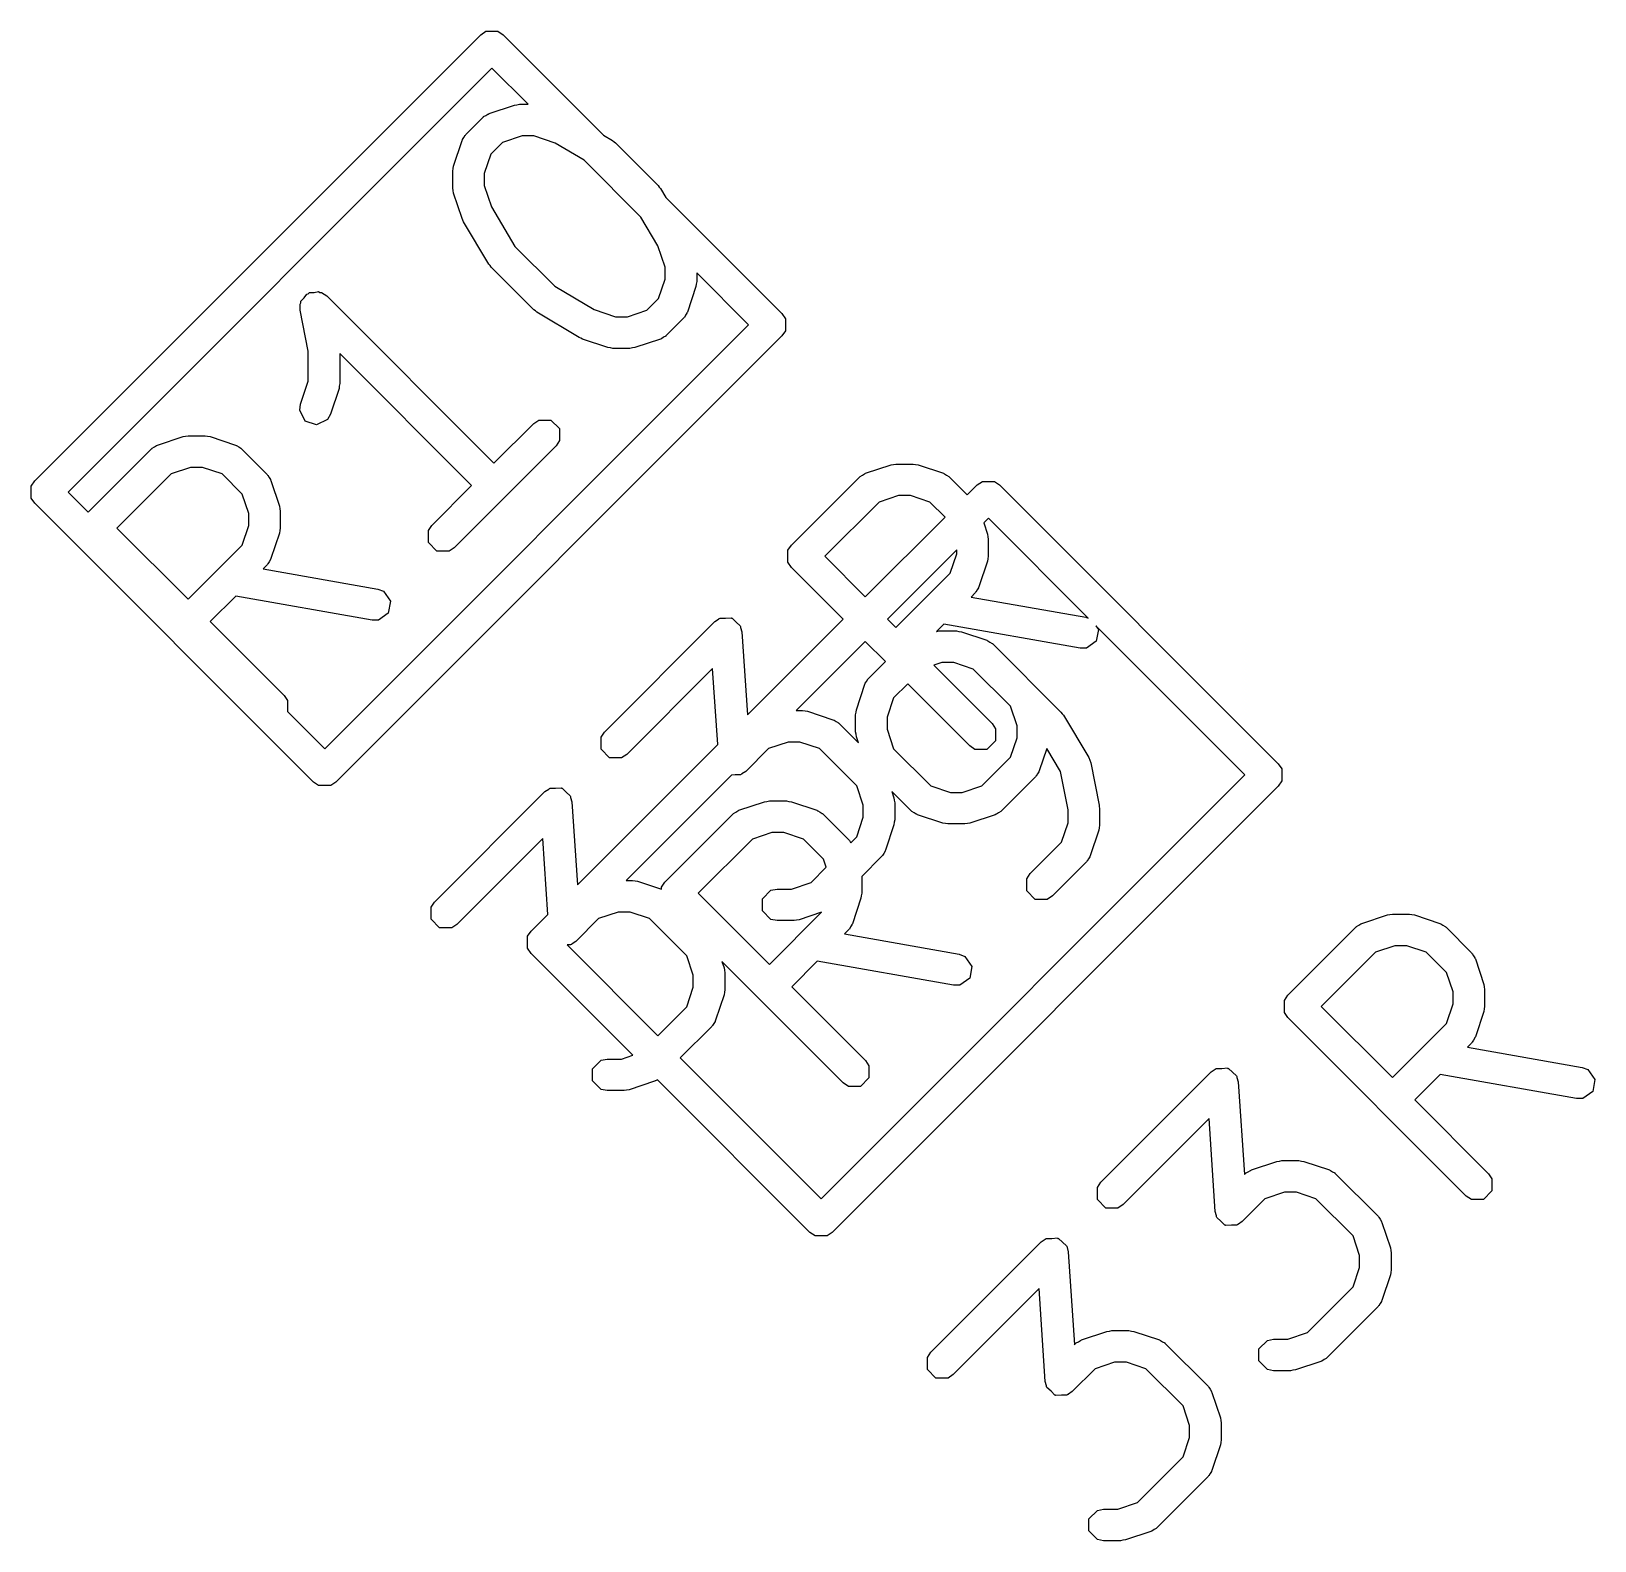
# Model space of a CAD drawing. Header units: inches. Extents: x -1.73 to 1.98, y -0.03 to 4.65.
# Drawn here: x 0.6125 to 0.8076, y 4.0409 to 4.2292 of the extents above; entities that cross this region are included whole.
import ezdxf

# ---------------------------------------------------------------- set-up
doc = ezdxf.new("R2010")
doc.units = ezdxf.units.IN
doc.header["$MEASUREMENT"] = 0
doc.layers.add('BLACK', color=250, linetype='CONTINUOUS')

msp = doc.modelspace()

# ---------------------------------------------------------------- linework, layer by layer
at = {"layer": 'BLACK', "linetype": 'CONTINUOUS'}
for p, q in [((0.61291, 4.1731), (0.66859, 4.22877)), ((0.66859, 4.22877), (0.66923, 4.2292)), ((0.66923, 4.2292), (0.67073, 4.2292)), ((0.67073, 4.2292), (0.67137, 4.22877)), ((0.67073, 4.2292), (0.67073, 4.2292)), ((0.67137, 4.22877), (0.68391, 4.21624)), ((0.66998, 4.2246), (0.61709, 4.17171)), ((0.67449, 4.22009), (0.66998, 4.2246)), ((0.66894, 4.21855), (0.66921, 4.2187)), ((0.66921, 4.2187), (0.66947, 4.21888)), ((0.66947, 4.21888), (0.66952, 4.21888)), ((0.66952, 4.21888), (0.66961, 4.21893)), ((0.66961, 4.21893), (0.67279, 4.21999)), ((0.67279, 4.21999), (0.6731, 4.22003)), ((0.6731, 4.22003), (0.67341, 4.22009)), ((0.67341, 4.22009), (0.67449, 4.22009)), ((0.66672, 4.21633), (0.66884, 4.21845)), ((0.66884, 4.21845), (0.66892, 4.21851)), ((0.66892, 4.21851), (0.66894, 4.21855)), ((0.66518, 4.21238), (0.66624, 4.21556)), ((0.66624, 4.21556), (0.66629, 4.21565)), ((0.66629, 4.21569), (0.66646, 4.21595)), ((0.66629, 4.21565), (0.66629, 4.21569)), ((0.66646, 4.21595), (0.66662, 4.21623)), ((0.66662, 4.21623), (0.66666, 4.21625)), ((0.66666, 4.21625), (0.66672, 4.21633)), ((0.67129, 4.21534), (0.66983, 4.21387)), ((0.67373, 4.21615), (0.67129, 4.21534)), ((0.67521, 4.21615), (0.67373, 4.21615)), ((0.67788, 4.21526), (0.67521, 4.21615)), ((0.68147, 4.21311), (0.67788, 4.21526)), ((0.68391, 4.21624), (0.68503, 4.21557)), ((0.68503, 4.21557), (0.68521, 4.2154)), ((0.68521, 4.2154), (0.68541, 4.21527)), ((0.68541, 4.21527), (0.69071, 4.20997)), ((0.66983, 4.21387), (0.66902, 4.21144)), ((0.68855, 4.20603), (0.68147, 4.21311)), ((0.66508, 4.21176), (0.66514, 4.21207)), ((0.66508, 4.20964), (0.66508, 4.21176)), ((0.66514, 4.21207), (0.66518, 4.21238)), ((0.66902, 4.21144), (0.66902, 4.20995)), ((0.66514, 4.20933), (0.66508, 4.20964)), ((0.66518, 4.20901), (0.66514, 4.20933)), ((0.66624, 4.20583), (0.66518, 4.20901)), ((0.66902, 4.20995), (0.66991, 4.20728)), ((0.69071, 4.20997), (0.69084, 4.20977)), ((0.69084, 4.20977), (0.69101, 4.20959)), ((0.69101, 4.20959), (0.69168, 4.20847)), ((0.66991, 4.20728), (0.67285, 4.20237)), ((0.69168, 4.20847), (0.70617, 4.19398)), ((0.66635, 4.20564), (0.66624, 4.20583)), ((0.66642, 4.20544), (0.66635, 4.20564)), ((0.6696, 4.20014), (0.66642, 4.20544)), ((0.6907, 4.20244), (0.68855, 4.20603)), ((0.67285, 4.20237), (0.67781, 4.19741)), ((0.69159, 4.19977), (0.6907, 4.20244)), ((0.66976, 4.19996), (0.6696, 4.20014)), ((0.6699, 4.19976), (0.66976, 4.19996)), ((0.6752, 4.19446), (0.6699, 4.19976)), ((0.69159, 4.19829), (0.69159, 4.19977)), ((0.67781, 4.19741), (0.68272, 4.19447)), ((0.69078, 4.19585), (0.69159, 4.19829)), ((0.69543, 4.19735), (0.69437, 4.19417)), ((0.69547, 4.19766), (0.69543, 4.19735)), ((0.69553, 4.19797), (0.69547, 4.19766)), ((0.70199, 4.19258), (0.69553, 4.19905)), ((0.69553, 4.19905), (0.69553, 4.19797)), ((0.64603, 4.19517), (0.64614, 4.19534)), ((0.64614, 4.19554), (0.64654, 4.19595)), ((0.64614, 4.19534), (0.64614, 4.19554)), ((0.64654, 4.19595), (0.64686, 4.19642)), ((0.64686, 4.19642), (0.64706, 4.19646)), ((0.64706, 4.19646), (0.6472, 4.19661)), ((0.6472, 4.19661), (0.64778, 4.19661)), ((0.64778, 4.19661), (0.64834, 4.19672)), ((0.64834, 4.19672), (0.64851, 4.19661)), ((0.64851, 4.19661), (0.64871, 4.19661)), ((0.64871, 4.19661), (0.64935, 4.19618)), ((0.64935, 4.19618), (0.67023, 4.1753)), ((0.68931, 4.19439), (0.69078, 4.19585)), ((0.64603, 4.1944), (0.64603, 4.19517)), ((0.64705, 4.18929), (0.64603, 4.1944)), ((0.6754, 4.19432), (0.6752, 4.19446)), ((0.67558, 4.19416), (0.6754, 4.19432)), ((0.68088, 4.19098), (0.67558, 4.19416)), ((0.68272, 4.19447), (0.6854, 4.19357)), ((0.6854, 4.19357), (0.68688, 4.19357)), ((0.68688, 4.19357), (0.68931, 4.19439)), ((0.69389, 4.1934), (0.69177, 4.19128)), ((0.69395, 4.19348), (0.69389, 4.1934)), ((0.69399, 4.1935), (0.69395, 4.19348)), ((0.69414, 4.19377), (0.69399, 4.1935)), ((0.69432, 4.19403), (0.69414, 4.19377)), ((0.69437, 4.19417), (0.69432, 4.19408)), ((0.69432, 4.19408), (0.69432, 4.19403)), ((0.70617, 4.19398), (0.7066, 4.19334)), ((0.7066, 4.19334), (0.7066, 4.19334)), ((0.7066, 4.19334), (0.7066, 4.19183)), ((0.6491, 4.13969), (0.70199, 4.19258)), ((0.7066, 4.19183), (0.70617, 4.19119)), ((0.70617, 4.19119), (0.65049, 4.13551)), ((0.68108, 4.19091), (0.68088, 4.19098)), ((0.68127, 4.1908), (0.68108, 4.19091)), ((0.68445, 4.18974), (0.68127, 4.1908)), ((0.68477, 4.1897), (0.68445, 4.18974)), ((0.68508, 4.18964), (0.68477, 4.1897)), ((0.6872, 4.18964), (0.68508, 4.18964)), ((0.68751, 4.1897), (0.6872, 4.18964)), ((0.68782, 4.18974), (0.68751, 4.1897)), ((0.691, 4.1908), (0.68782, 4.18974)), ((0.69109, 4.19085), (0.691, 4.1908)), ((0.69113, 4.19085), (0.69109, 4.19085)), ((0.69139, 4.19102), (0.69113, 4.19085)), ((0.69167, 4.19118), (0.69139, 4.19102)), ((0.69169, 4.19122), (0.69167, 4.19118)), ((0.69177, 4.19128), (0.69169, 4.19122)), ((0.64705, 4.18556), (0.64705, 4.18929)), ((0.66744, 4.17252), (0.65099, 4.18898)), ((0.65099, 4.18898), (0.65099, 4.18524)), ((0.64609, 4.18268), (0.64705, 4.18556)), ((0.65089, 4.18462), (0.64982, 4.18144)), ((0.65092, 4.18493), (0.65089, 4.18462)), ((0.65099, 4.18524), (0.65092, 4.18493)), ((0.64599, 4.18192), (0.64609, 4.18268)), ((0.64667, 4.18057), (0.64599, 4.18192)), ((0.6481, 4.1801), (0.64667, 4.18057)), ((0.64944, 4.18077), (0.6481, 4.1801)), ((0.64982, 4.18144), (0.64944, 4.18077)), ((0.67023, 4.1753), (0.6752, 4.18027)), ((0.6752, 4.18027), (0.67584, 4.1807)), ((0.67584, 4.1807), (0.67734, 4.1807)), ((0.67734, 4.1807), (0.67841, 4.17963)), ((0.67841, 4.17963), (0.67841, 4.17813)), ((0.62825, 4.17757), (0.63143, 4.17863)), ((0.63143, 4.17863), (0.63174, 4.17867)), ((0.63174, 4.17867), (0.63205, 4.17873)), ((0.63205, 4.17873), (0.63417, 4.17873)), ((0.63417, 4.17873), (0.63448, 4.17867)), ((0.63448, 4.17867), (0.63479, 4.17863)), ((0.63479, 4.17863), (0.63797, 4.17757)), ((0.67841, 4.17813), (0.67798, 4.17749)), ((0.61959, 4.1692), (0.62748, 4.17709)), ((0.62748, 4.17709), (0.62756, 4.17715)), ((0.62756, 4.17715), (0.62758, 4.17719)), ((0.62758, 4.17719), (0.62785, 4.17734)), ((0.62785, 4.17734), (0.62811, 4.17752)), ((0.62811, 4.17752), (0.62816, 4.17752)), ((0.62816, 4.17752), (0.62825, 4.17757)), ((0.63797, 4.17757), (0.63806, 4.17752)), ((0.63806, 4.17752), (0.63811, 4.17752)), ((0.63811, 4.17752), (0.63837, 4.17734)), ((0.63837, 4.17734), (0.63864, 4.17719)), ((0.63864, 4.17719), (0.63866, 4.17715)), ((0.63866, 4.17715), (0.63874, 4.17709)), ((0.63874, 4.17709), (0.64193, 4.17391)), ((0.67798, 4.17749), (0.66526, 4.16476)), ((0.62993, 4.17398), (0.62317, 4.16721)), ((0.63237, 4.17479), (0.62993, 4.17398)), ((0.63385, 4.17479), (0.63237, 4.17479)), ((0.63629, 4.17398), (0.63385, 4.17479)), ((0.63881, 4.17145), (0.63629, 4.17398)), ((0.64193, 4.17391), (0.64198, 4.17383)), ((0.64198, 4.17383), (0.64202, 4.17381)), ((0.64202, 4.17381), (0.64218, 4.17353)), ((0.71593, 4.17367), (0.71621, 4.17383)), ((0.71621, 4.17383), (0.71647, 4.174)), ((0.71647, 4.174), (0.71651, 4.174)), ((0.71651, 4.174), (0.7166, 4.17405)), ((0.7166, 4.17405), (0.71978, 4.17511)), ((0.71978, 4.17511), (0.72009, 4.17515)), ((0.72009, 4.17515), (0.7204, 4.17521)), ((0.7204, 4.17521), (0.72253, 4.17521)), ((0.72253, 4.17521), (0.72284, 4.17515)), ((0.72284, 4.17515), (0.72315, 4.17511)), ((0.72315, 4.17511), (0.72633, 4.17405)), ((0.72633, 4.17405), (0.72642, 4.174)), ((0.72642, 4.174), (0.72646, 4.174)), ((0.72646, 4.174), (0.72672, 4.17383)), ((0.72672, 4.17383), (0.727, 4.17367)), ((0.61248, 4.17246), (0.61291, 4.1731)), ((0.61248, 4.17095), (0.61248, 4.17246)), ((0.64218, 4.17353), (0.64235, 4.17327)), ((0.64235, 4.17327), (0.64235, 4.17323)), ((0.64235, 4.17323), (0.6424, 4.17314)), ((0.6424, 4.17314), (0.64346, 4.16996)), ((0.66247, 4.16755), (0.66744, 4.17252)), ((0.70735, 4.16509), (0.71583, 4.17358)), ((0.71583, 4.17358), (0.71591, 4.17363)), ((0.71591, 4.17363), (0.71593, 4.17367)), ((0.727, 4.17367), (0.72702, 4.17363)), ((0.72702, 4.17363), (0.7271, 4.17358)), ((0.7271, 4.17358), (0.7293, 4.17138)), ((0.7293, 4.17138), (0.73054, 4.17261)), ((0.73054, 4.17261), (0.73118, 4.17304)), ((0.73118, 4.17304), (0.73268, 4.17304)), ((0.73268, 4.17304), (0.73268, 4.17304)), ((0.73268, 4.17304), (0.73332, 4.17261)), ((0.73332, 4.17261), (0.76812, 4.13782)), ((0.61291, 4.17031), (0.61248, 4.17095)), ((0.64771, 4.13551), (0.61291, 4.17031)), ((0.61709, 4.17171), (0.61959, 4.1692)), ((0.63963, 4.16902), (0.63881, 4.17145)), ((0.64346, 4.16996), (0.6435, 4.16964)), ((0.71829, 4.17047), (0.71152, 4.1637)), ((0.72072, 4.17128), (0.71829, 4.17047)), ((0.72221, 4.17128), (0.72072, 4.17128)), ((0.72464, 4.17047), (0.72221, 4.17128)), ((0.72652, 4.16859), (0.72464, 4.17047)), ((0.63963, 4.16753), (0.63963, 4.16902)), ((0.6435, 4.16964), (0.64356, 4.16934)), ((0.64356, 4.16934), (0.64356, 4.16721)), ((0.71657, 4.15865), (0.72652, 4.16859)), ((0.73193, 4.16844), (0.73135, 4.16786)), ((0.7444, 4.15597), (0.73193, 4.16844)), ((0.62317, 4.16721), (0.63205, 4.15833)), ((0.63881, 4.1651), (0.63963, 4.16753)), ((0.64346, 4.16659), (0.6424, 4.16341)), ((0.6435, 4.1669), (0.64346, 4.16659)), ((0.64356, 4.16721), (0.6435, 4.1669)), ((0.66205, 4.16691), (0.66247, 4.16755)), ((0.66205, 4.1654), (0.66205, 4.16691)), ((0.73135, 4.16786), (0.73182, 4.16644)), ((0.73182, 4.16644), (0.73186, 4.16613)), ((0.73186, 4.16613), (0.73192, 4.16582)), ((0.63205, 4.15833), (0.63881, 4.1651)), ((0.66311, 4.16434), (0.66205, 4.1654)), ((0.66462, 4.16434), (0.66311, 4.16434)), ((0.66526, 4.16476), (0.66462, 4.16434)), ((0.70692, 4.16445), (0.70735, 4.16509)), ((0.70692, 4.16295), (0.70692, 4.16445)), ((0.72798, 4.16449), (0.71936, 4.15587)), ((0.72717, 4.16158), (0.72798, 4.16402)), ((0.72798, 4.16402), (0.72798, 4.16449)), ((0.73192, 4.16582), (0.73192, 4.1637)), ((0.64193, 4.16264), (0.64142, 4.16213)), ((0.64142, 4.16213), (0.65572, 4.15961)), ((0.64198, 4.16272), (0.64193, 4.16264)), ((0.64202, 4.16274), (0.64198, 4.16272)), ((0.64218, 4.16302), (0.64202, 4.16274)), ((0.64235, 4.16328), (0.64218, 4.16302)), ((0.6424, 4.16341), (0.64235, 4.16332)), ((0.64235, 4.16332), (0.64235, 4.16328)), ((0.70735, 4.16231), (0.70692, 4.16295)), ((0.71379, 4.15587), (0.70735, 4.16231)), ((0.71152, 4.1637), (0.71657, 4.15865)), ((0.73182, 4.16308), (0.73076, 4.1599)), ((0.73186, 4.16339), (0.73182, 4.16308)), ((0.73192, 4.1637), (0.73186, 4.16339)), ((0.7204, 4.15482), (0.72717, 4.16158)), ((0.63802, 4.15873), (0.63483, 4.15555)), ((0.65504, 4.15573), (0.63802, 4.15873)), ((0.65572, 4.15961), (0.65644, 4.15933)), ((0.65644, 4.15933), (0.6573, 4.1581)), ((0.73028, 4.15913), (0.72977, 4.15862)), ((0.72977, 4.15862), (0.74408, 4.1561)), ((0.73034, 4.15921), (0.73028, 4.15913)), ((0.73038, 4.15923), (0.73034, 4.15921)), ((0.73053, 4.1595), (0.73038, 4.15923)), ((0.73071, 4.15977), (0.73053, 4.1595)), ((0.73076, 4.1599), (0.73071, 4.15981)), ((0.73071, 4.15981), (0.73071, 4.15977)), ((0.65704, 4.15661), (0.65581, 4.15575)), ((0.6573, 4.1581), (0.65704, 4.15661)), ((0.63483, 4.15555), (0.64405, 4.14634)), ((0.65581, 4.15575), (0.65504, 4.15573)), ((0.68402, 4.14176), (0.6978, 4.15555)), ((0.6978, 4.15555), (0.69827, 4.15586)), ((0.69827, 4.15586), (0.69832, 4.15592)), ((0.69832, 4.15592), (0.69836, 4.15592)), ((0.69836, 4.15592), (0.69844, 4.15598)), ((0.69844, 4.15598), (0.69913, 4.15598)), ((0.69913, 4.15598), (0.69982, 4.15602)), ((0.69982, 4.15602), (0.69988, 4.15598)), ((0.69988, 4.15598), (0.69995, 4.15598)), ((0.69995, 4.15598), (0.70044, 4.15549)), ((0.70044, 4.15549), (0.70096, 4.15503)), ((0.70096, 4.15503), (0.70098, 4.15494)), ((0.70098, 4.15494), (0.70101, 4.15491)), ((0.70101, 4.15491), (0.70101, 4.15483)), ((0.70101, 4.15483), (0.70116, 4.15429)), ((0.70116, 4.15429), (0.70185, 4.14393)), ((0.70185, 4.14393), (0.71379, 4.15587)), ((0.71936, 4.15587), (0.7204, 4.15482)), ((0.72637, 4.15522), (0.72547, 4.15432)), ((0.72547, 4.15432), (0.72551, 4.15432)), ((0.72551, 4.15432), (0.72581, 4.15438)), ((0.72581, 4.15438), (0.72794, 4.15438)), ((0.74339, 4.15222), (0.72637, 4.15522)), ((0.72794, 4.15438), (0.72825, 4.15432)), ((0.72825, 4.15432), (0.72856, 4.15428)), ((0.72856, 4.15428), (0.73174, 4.15322)), ((0.74408, 4.1561), (0.7444, 4.15597)), ((0.76394, 4.13642), (0.74536, 4.15501)), ((0.74536, 4.15501), (0.74566, 4.15458)), ((0.74566, 4.15458), (0.7454, 4.1531)), ((0.71657, 4.15308), (0.70795, 4.14446)), ((0.71908, 4.15058), (0.71657, 4.15308)), ((0.73174, 4.15322), (0.73183, 4.15317)), ((0.73183, 4.15317), (0.73187, 4.15317)), ((0.73187, 4.15317), (0.73213, 4.153)), ((0.73213, 4.153), (0.73241, 4.15284)), ((0.73241, 4.15284), (0.73243, 4.1528)), ((0.73243, 4.1528), (0.73251, 4.15275)), ((0.73251, 4.15275), (0.74099, 4.14426)), ((0.7454, 4.1531), (0.74416, 4.15223)), ((0.717, 4.1485), (0.71908, 4.15058)), ((0.72613, 4.15045), (0.72512, 4.15011)), ((0.72762, 4.15045), (0.72613, 4.15045)), ((0.73005, 4.14963), (0.72762, 4.15045)), ((0.74416, 4.15223), (0.74339, 4.15222)), ((0.69752, 4.1497), (0.6868, 4.13898)), ((0.69815, 4.14023), (0.69752, 4.1497)), ((0.71675, 4.14813), (0.7169, 4.1484)), ((0.7169, 4.1484), (0.71694, 4.14842)), ((0.71694, 4.14842), (0.717, 4.1485)), ((0.72512, 4.15011), (0.7324, 4.14282)), ((0.7347, 4.14499), (0.73005, 4.14963)), ((0.71546, 4.14455), (0.71652, 4.14773)), ((0.71652, 4.14773), (0.71657, 4.14782)), ((0.71657, 4.14786), (0.71675, 4.14813)), ((0.71657, 4.14782), (0.71657, 4.14786)), ((0.72186, 4.1478), (0.72011, 4.14605)), ((0.72962, 4.14004), (0.72186, 4.1478)), ((0.64405, 4.14634), (0.64447, 4.1457)), ((0.64447, 4.1457), (0.64447, 4.14432)), ((0.70795, 4.14446), (0.70874, 4.14446)), ((0.70874, 4.14446), (0.70905, 4.1444)), ((0.71542, 4.14424), (0.71546, 4.14455)), ((0.72011, 4.14605), (0.7193, 4.14361)), ((0.73551, 4.14255), (0.7347, 4.14499)), ((0.64447, 4.14432), (0.6491, 4.13969)), ((0.70905, 4.1444), (0.70936, 4.14436)), ((0.70936, 4.14436), (0.71254, 4.1433)), ((0.71254, 4.1433), (0.71263, 4.14325)), ((0.71263, 4.14325), (0.71267, 4.14325)), ((0.71267, 4.14325), (0.71294, 4.14307)), ((0.71294, 4.14307), (0.71321, 4.14292)), ((0.71321, 4.14292), (0.71323, 4.14288)), ((0.71323, 4.14288), (0.71331, 4.14282)), ((0.71331, 4.14282), (0.71572, 4.14041)), ((0.71536, 4.14393), (0.71542, 4.14424)), ((0.71536, 4.14181), (0.71536, 4.14393)), ((0.7193, 4.14361), (0.7193, 4.14213)), ((0.7324, 4.14282), (0.73283, 4.14218)), ((0.73551, 4.14107), (0.73551, 4.14255)), ((0.74099, 4.14426), (0.74113, 4.14406)), ((0.74113, 4.14406), (0.74129, 4.14388)), ((0.74129, 4.14388), (0.74447, 4.13858)), ((0.68359, 4.14112), (0.68402, 4.14176)), ((0.68359, 4.13962), (0.68359, 4.14112)), ((0.71542, 4.1415), (0.71536, 4.14181)), ((0.71546, 4.14119), (0.71542, 4.1415)), ((0.71572, 4.14041), (0.71546, 4.14119)), ((0.7193, 4.14213), (0.72011, 4.13969)), ((0.73283, 4.14068), (0.73176, 4.13961)), ((0.73283, 4.14218), (0.73283, 4.14068)), ((0.7347, 4.13863), (0.73551, 4.14107)), ((0.68064, 4.12272), (0.69815, 4.14023)), ((0.68465, 4.13855), (0.68359, 4.13962)), ((0.6868, 4.13898), (0.68616, 4.13855)), ((0.7045, 4.13971), (0.70165, 4.13686)), ((0.70694, 4.14052), (0.7045, 4.13971)), ((0.70842, 4.14052), (0.70694, 4.14052)), ((0.71086, 4.13971), (0.70842, 4.14052)), ((0.7155, 4.13506), (0.71086, 4.13971)), ((0.72011, 4.13969), (0.72476, 4.13505)), ((0.73026, 4.13961), (0.72962, 4.14004)), ((0.73176, 4.13961), (0.73026, 4.13961)), ((0.73111, 4.13505), (0.7347, 4.13863)), ((0.73921, 4.1397), (0.73829, 4.13694)), ((0.74092, 4.13685), (0.73921, 4.1397)), ((0.68616, 4.13855), (0.68465, 4.13855)), ((0.70165, 4.13686), (0.70118, 4.13655)), ((0.73824, 4.13681), (0.73806, 4.13655)), ((0.73829, 4.13694), (0.73824, 4.13686)), ((0.73824, 4.13686), (0.73824, 4.13681)), ((0.74188, 4.13207), (0.74092, 4.13685)), ((0.74447, 4.13858), (0.74458, 4.13826)), ((0.74458, 4.13826), (0.74471, 4.13795)), ((0.74471, 4.13795), (0.74577, 4.13265)), ((0.76812, 4.13782), (0.76855, 4.13718)), ((0.76855, 4.13718), (0.76855, 4.13718)), ((0.76855, 4.13718), (0.76855, 4.13567)), ((0.64835, 4.13509), (0.64771, 4.13551)), ((0.64985, 4.13509), (0.64835, 4.13509)), ((0.65049, 4.13551), (0.64985, 4.13509)), ((0.67706, 4.13465), (0.67711, 4.13471)), ((0.67711, 4.13471), (0.67715, 4.13471)), ((0.67715, 4.13471), (0.67723, 4.13476)), ((0.67723, 4.13476), (0.67792, 4.13476)), ((0.67792, 4.13476), (0.67861, 4.13481)), ((0.67861, 4.13481), (0.67867, 4.13476)), ((0.67867, 4.13476), (0.67874, 4.13476)), ((0.67874, 4.13476), (0.67923, 4.13427)), ((0.69989, 4.1364), (0.68674, 4.12325)), ((0.70032, 4.13643), (0.69989, 4.1364)), ((0.70101, 4.13643), (0.70032, 4.13643)), ((0.70108, 4.13648), (0.70101, 4.13643)), ((0.70113, 4.13648), (0.70108, 4.13648)), ((0.70118, 4.13655), (0.70113, 4.13648)), ((0.71105, 4.08353), (0.76394, 4.13642)), ((0.76812, 4.13503), (0.71244, 4.07935)), ((0.71631, 4.13263), (0.7155, 4.13506)), ((0.72476, 4.13505), (0.72719, 4.13423)), ((0.72868, 4.13423), (0.73111, 4.13505)), ((0.73781, 4.13617), (0.73357, 4.13193)), ((0.73787, 4.13626), (0.73781, 4.13617)), ((0.73791, 4.13628), (0.73787, 4.13626)), ((0.73806, 4.13655), (0.73791, 4.13628)), ((0.76855, 4.13567), (0.76812, 4.13503)), ((0.6628, 4.12055), (0.67659, 4.13434)), ((0.67659, 4.13434), (0.67706, 4.13465)), ((0.67923, 4.13427), (0.67975, 4.13382)), ((0.67975, 4.13382), (0.67977, 4.13373)), ((0.67977, 4.13373), (0.6798, 4.1337)), ((0.6798, 4.1337), (0.6798, 4.13362)), ((0.6798, 4.13362), (0.67995, 4.13308)), ((0.67995, 4.13308), (0.68064, 4.12272)), ((0.7008, 4.13201), (0.70398, 4.13307)), ((0.70398, 4.13307), (0.70429, 4.13311)), ((0.70429, 4.13311), (0.7046, 4.13317)), ((0.7046, 4.13317), (0.70673, 4.13317)), ((0.70673, 4.13317), (0.70703, 4.13311)), ((0.70703, 4.13311), (0.70735, 4.13307)), ((0.70735, 4.13307), (0.71053, 4.13201)), ((0.7223, 4.13193), (0.71989, 4.13434)), ((0.71989, 4.13434), (0.72015, 4.13357)), ((0.72015, 4.13357), (0.72019, 4.13326)), ((0.72019, 4.13326), (0.72025, 4.13295)), ((0.72025, 4.13295), (0.72025, 4.13082)), ((0.72719, 4.13423), (0.72868, 4.13423)), ((0.69155, 4.12305), (0.70003, 4.13154)), ((0.70003, 4.13154), (0.70011, 4.13159)), ((0.70011, 4.13159), (0.70013, 4.13163)), ((0.70013, 4.13163), (0.70041, 4.13179)), ((0.70041, 4.13179), (0.70067, 4.13196)), ((0.70067, 4.13196), (0.70071, 4.13196)), ((0.70071, 4.13196), (0.7008, 4.13201)), ((0.71053, 4.13201), (0.71061, 4.13196)), ((0.71061, 4.13196), (0.71066, 4.13196)), ((0.71066, 4.13196), (0.71092, 4.13179)), ((0.71092, 4.13179), (0.7112, 4.13163)), ((0.7112, 4.13163), (0.71122, 4.13159)), ((0.71122, 4.13159), (0.7113, 4.13154)), ((0.7113, 4.13154), (0.71448, 4.12835)), ((0.7155, 4.12871), (0.71631, 4.13114)), ((0.71631, 4.13114), (0.71631, 4.13263)), ((0.72025, 4.13082), (0.72019, 4.13052)), ((0.72238, 4.13188), (0.7223, 4.13193)), ((0.7224, 4.13184), (0.72238, 4.13188)), ((0.72268, 4.13168), (0.7224, 4.13184)), ((0.72294, 4.13151), (0.72268, 4.13168)), ((0.72299, 4.13151), (0.72294, 4.13151)), ((0.72307, 4.13146), (0.72299, 4.13151)), ((0.72625, 4.1304), (0.72307, 4.13146)), ((0.7328, 4.13146), (0.72962, 4.1304)), ((0.73289, 4.13151), (0.7328, 4.13146)), ((0.73293, 4.13151), (0.73289, 4.13151)), ((0.73319, 4.13168), (0.73293, 4.13151)), ((0.73347, 4.13184), (0.73319, 4.13168)), ((0.73349, 4.13188), (0.73347, 4.13184)), ((0.73357, 4.13193), (0.73349, 4.13188)), ((0.74188, 4.13046), (0.74188, 4.13207)), ((0.74577, 4.13265), (0.74577, 4.13246)), ((0.74577, 4.13246), (0.74581, 4.13226)), ((0.74581, 4.13226), (0.74581, 4.13014)), ((0.70492, 4.12924), (0.70249, 4.12842)), ((0.70641, 4.12924), (0.70492, 4.12924)), ((0.70884, 4.12842), (0.70641, 4.12924)), ((0.72015, 4.1302), (0.71909, 4.12702)), ((0.72019, 4.13052), (0.72015, 4.1302)), ((0.72657, 4.13036), (0.72625, 4.1304)), ((0.72688, 4.1303), (0.72657, 4.13036)), ((0.729, 4.1303), (0.72688, 4.1303)), ((0.72931, 4.13036), (0.729, 4.1303)), ((0.72962, 4.1304), (0.72931, 4.13036)), ((0.74106, 4.12802), (0.74188, 4.13046)), ((0.74571, 4.12952), (0.74465, 4.12634)), ((0.74575, 4.12983), (0.74571, 4.12952)), ((0.74581, 4.13014), (0.74575, 4.12983)), ((0.67631, 4.12849), (0.66559, 4.11777)), ((0.67694, 4.11902), (0.67631, 4.12849)), ((0.70249, 4.12842), (0.69572, 4.12166)), ((0.71137, 4.1259), (0.70884, 4.12842)), ((0.71448, 4.12835), (0.71454, 4.12827)), ((0.71454, 4.12827), (0.71458, 4.12825)), ((0.71458, 4.12825), (0.71473, 4.12798)), ((0.71473, 4.12798), (0.71475, 4.12795)), ((0.71475, 4.12795), (0.7155, 4.12871)), ((0.71904, 4.12689), (0.71887, 4.12663)), ((0.71909, 4.12702), (0.71904, 4.12694)), ((0.71904, 4.12694), (0.71904, 4.12689)), ((0.73715, 4.12411), (0.74106, 4.12802)), ((0.7117, 4.1249), (0.71137, 4.1259)), ((0.71861, 4.12625), (0.71612, 4.12375)), ((0.71867, 4.12633), (0.71861, 4.12625)), ((0.71871, 4.12635), (0.71867, 4.12633)), ((0.71887, 4.12663), (0.71871, 4.12635)), ((0.74418, 4.12557), (0.73993, 4.12133)), ((0.74423, 4.12565), (0.74418, 4.12557)), ((0.74427, 4.12567), (0.74423, 4.12565)), ((0.74443, 4.12595), (0.74427, 4.12567)), ((0.7446, 4.12621), (0.74443, 4.12595)), ((0.74465, 4.12634), (0.7446, 4.12625)), ((0.7446, 4.12625), (0.7446, 4.12621)), ((0.68674, 4.12325), (0.68753, 4.12325)), ((0.68753, 4.12325), (0.68784, 4.12319)), ((0.68784, 4.12319), (0.68815, 4.12315)), ((0.68815, 4.12315), (0.69112, 4.12216)), ((0.69112, 4.12241), (0.69155, 4.12305)), ((0.70736, 4.12219), (0.7098, 4.123)), ((0.7098, 4.123), (0.7117, 4.1249)), ((0.71612, 4.12375), (0.71612, 4.12166)), ((0.73672, 4.12347), (0.73715, 4.12411)), ((0.73672, 4.12197), (0.73672, 4.12347)), ((0.69112, 4.12216), (0.69112, 4.12241)), ((0.69572, 4.12166), (0.7046, 4.11278)), ((0.70374, 4.12097), (0.7048, 4.12204)), ((0.7048, 4.12204), (0.70556, 4.12219)), ((0.70556, 4.12219), (0.70736, 4.12219)), ((0.71602, 4.12104), (0.71496, 4.11785)), ((0.71606, 4.12135), (0.71602, 4.12104)), ((0.71612, 4.12166), (0.71606, 4.12135)), ((0.73779, 4.1209), (0.73672, 4.12197)), ((0.73993, 4.12133), (0.73929, 4.1209)), ((0.66238, 4.11991), (0.6628, 4.12055)), ((0.66238, 4.11841), (0.66238, 4.11991)), ((0.68573, 4.11931), (0.68329, 4.1185)), ((0.68721, 4.11931), (0.68573, 4.11931)), ((0.68965, 4.1185), (0.68721, 4.11931)), ((0.70374, 4.11947), (0.70374, 4.12097)), ((0.7048, 4.1184), (0.70374, 4.11947)), ((0.7046, 4.11278), (0.71112, 4.11929)), ((0.71112, 4.11929), (0.7083, 4.11835)), ((0.73929, 4.1209), (0.73779, 4.1209)), ((0.66344, 4.11734), (0.66238, 4.11841)), ((0.66495, 4.11734), (0.66344, 4.11734)), ((0.66559, 4.11777), (0.66495, 4.11734)), ((0.67486, 4.11694), (0.67694, 4.11902)), ((0.68329, 4.1185), (0.68044, 4.11565)), ((0.69429, 4.11385), (0.68965, 4.1185)), ((0.70556, 4.11825), (0.7048, 4.1184)), ((0.70768, 4.11825), (0.70556, 4.11825)), ((0.70799, 4.11831), (0.70768, 4.11825)), ((0.7083, 4.11835), (0.70799, 4.11831)), ((0.71454, 4.11717), (0.71448, 4.11709)), ((0.71458, 4.11719), (0.71454, 4.11717)), ((0.71473, 4.11746), (0.71458, 4.11719)), ((0.71491, 4.11772), (0.71473, 4.11746)), ((0.71496, 4.11785), (0.71491, 4.11777)), ((0.71491, 4.11777), (0.71491, 4.11772)), ((0.7693, 4.10893), (0.77778, 4.11742)), ((0.77778, 4.11742), (0.77786, 4.11747)), ((0.77786, 4.11747), (0.77788, 4.11751)), ((0.77788, 4.11751), (0.77816, 4.11767)), ((0.77816, 4.11767), (0.77842, 4.11784)), ((0.77842, 4.11784), (0.77846, 4.11784)), ((0.77846, 4.11784), (0.77855, 4.11789)), ((0.77855, 4.11789), (0.78173, 4.11895)), ((0.78173, 4.11895), (0.78204, 4.11899)), ((0.78204, 4.11899), (0.78235, 4.11905)), ((0.78235, 4.11905), (0.78448, 4.11905)), ((0.78448, 4.11905), (0.78478, 4.11899)), ((0.78478, 4.11899), (0.7851, 4.11895)), ((0.7851, 4.11895), (0.78828, 4.11789)), ((0.78828, 4.11789), (0.78836, 4.11784)), ((0.78836, 4.11784), (0.78841, 4.11784)), ((0.78841, 4.11784), (0.78867, 4.11767)), ((0.78867, 4.11767), (0.78895, 4.11751)), ((0.78895, 4.11751), (0.78897, 4.11747)), ((0.78897, 4.11747), (0.78905, 4.11742)), ((0.78905, 4.11742), (0.79223, 4.11424)), ((0.67443, 4.1163), (0.67486, 4.11694)), ((0.67443, 4.11479), (0.67443, 4.1163)), ((0.6798, 4.11522), (0.67936, 4.11522)), ((0.67936, 4.11522), (0.69069, 4.10389)), ((0.67987, 4.11527), (0.6798, 4.11522)), ((0.67992, 4.11527), (0.67987, 4.11527)), ((0.67997, 4.11534), (0.67992, 4.11527)), ((0.68044, 4.11565), (0.67997, 4.11534)), ((0.71448, 4.11709), (0.71397, 4.11658)), ((0.71397, 4.11658), (0.72828, 4.11405)), ((0.67486, 4.11415), (0.67443, 4.11479)), ((0.68756, 4.10145), (0.67486, 4.11415)), ((0.6951, 4.11142), (0.69429, 4.11385)), ((0.72828, 4.11405), (0.72899, 4.11377)), ((0.72899, 4.11377), (0.72986, 4.11254)), ((0.78024, 4.1143), (0.77347, 4.10754)), ((0.78267, 4.11512), (0.78024, 4.1143)), ((0.78416, 4.11512), (0.78267, 4.11512)), ((0.78659, 4.1143), (0.78416, 4.11512)), ((0.78912, 4.11178), (0.78659, 4.1143)), ((0.79223, 4.11424), (0.79228, 4.11415)), ((0.79228, 4.11415), (0.79233, 4.11413)), ((0.79233, 4.11413), (0.79248, 4.11386)), ((0.79248, 4.11386), (0.79266, 4.1136)), ((0.79266, 4.1136), (0.79266, 4.11355)), ((0.79266, 4.11355), (0.79271, 4.11347)), ((0.79271, 4.11347), (0.79377, 4.11028)), ((0.6951, 4.10993), (0.6951, 4.11142)), ((0.71382, 4.098), (0.69868, 4.11313)), ((0.69868, 4.11313), (0.69894, 4.11236)), ((0.69894, 4.11236), (0.69898, 4.11205)), ((0.69898, 4.11205), (0.69904, 4.11174)), ((0.69904, 4.11174), (0.69904, 4.10961)), ((0.71057, 4.11318), (0.70739, 4.10999)), ((0.72759, 4.11018), (0.71057, 4.11318)), ((0.72986, 4.11254), (0.7296, 4.11106)), ((0.78993, 4.10934), (0.78912, 4.11178)), ((0.69429, 4.1075), (0.6951, 4.10993)), ((0.69904, 4.10961), (0.69898, 4.1093)), ((0.70739, 4.10999), (0.7166, 4.10078)), ((0.72836, 4.11019), (0.72759, 4.11018)), ((0.7296, 4.11106), (0.72836, 4.11019)), ((0.78993, 4.10786), (0.78993, 4.10934)), ((0.79377, 4.11028), (0.79381, 4.10997)), ((0.79381, 4.10997), (0.79387, 4.10966)), ((0.79387, 4.10966), (0.79387, 4.10754)), ((0.69069, 4.10389), (0.69429, 4.1075)), ((0.69894, 4.10899), (0.69788, 4.10581)), ((0.69898, 4.1093), (0.69894, 4.10899)), ((0.76887, 4.10829), (0.7693, 4.10893)), ((0.76887, 4.10679), (0.76887, 4.10829)), ((0.77347, 4.10754), (0.78235, 4.09866)), ((0.78912, 4.10542), (0.78993, 4.10786)), ((0.79387, 4.10754), (0.79381, 4.10723)), ((0.69783, 4.10568), (0.69766, 4.10542)), ((0.69788, 4.10581), (0.69783, 4.10572)), ((0.69783, 4.10572), (0.69783, 4.10568)), ((0.7693, 4.10615), (0.76887, 4.10679)), ((0.79157, 4.08388), (0.7693, 4.10615)), ((0.79377, 4.10692), (0.79271, 4.10374)), ((0.79381, 4.10723), (0.79377, 4.10692)), ((0.6974, 4.10504), (0.69347, 4.10111)), ((0.69746, 4.10512), (0.6974, 4.10504)), ((0.6975, 4.10514), (0.69746, 4.10512)), ((0.69766, 4.10542), (0.6975, 4.10514)), ((0.78235, 4.09866), (0.78912, 4.10542)), ((0.79266, 4.10361), (0.79248, 4.10334)), ((0.79271, 4.10374), (0.79266, 4.10365)), ((0.79266, 4.10365), (0.79266, 4.10361)), ((0.79223, 4.10297), (0.79172, 4.10246)), ((0.79172, 4.10246), (0.80603, 4.09993)), ((0.79228, 4.10305), (0.79223, 4.10297)), ((0.79233, 4.10307), (0.79228, 4.10305)), ((0.79248, 4.10334), (0.79233, 4.10307)), ((0.68253, 4.09976), (0.68359, 4.10083)), ((0.68253, 4.09826), (0.68253, 4.09976)), ((0.68359, 4.10083), (0.68435, 4.10098)), ((0.68435, 4.10098), (0.68615, 4.10098)), ((0.68615, 4.10098), (0.68756, 4.10145)), ((0.69347, 4.10111), (0.71105, 4.08353)), ((0.7166, 4.10078), (0.71703, 4.10014)), ((0.71703, 4.10014), (0.71703, 4.09863)), ((0.75975, 4.09939), (0.76022, 4.0997)), ((0.76022, 4.0997), (0.76027, 4.09976)), ((0.76027, 4.09976), (0.76031, 4.09976)), ((0.76031, 4.09976), (0.76039, 4.09981)), ((0.76039, 4.09981), (0.76108, 4.09981)), ((0.76108, 4.09981), (0.76177, 4.09986)), ((0.76177, 4.09986), (0.76183, 4.09981)), ((0.76183, 4.09981), (0.7619, 4.09981)), ((0.7619, 4.09981), (0.76239, 4.09932)), ((0.80603, 4.09993), (0.80674, 4.09966)), ((0.80674, 4.09966), (0.80761, 4.09842)), ((0.68359, 4.09719), (0.68253, 4.09826)), ((0.69027, 4.0982), (0.68709, 4.09714)), ((0.69036, 4.09825), (0.69027, 4.0982)), ((0.6904, 4.09825), (0.69036, 4.09825)), ((0.69062, 4.09839), (0.6904, 4.09825)), ((0.70966, 4.07935), (0.69062, 4.09839)), ((0.71446, 4.09757), (0.71382, 4.098)), ((0.71703, 4.09863), (0.71596, 4.09757)), ((0.74596, 4.0856), (0.75975, 4.09939)), ((0.76239, 4.09932), (0.76291, 4.09887)), ((0.76291, 4.09887), (0.76293, 4.09878)), ((0.76293, 4.09878), (0.76296, 4.09875)), ((0.76296, 4.09875), (0.76296, 4.09867)), ((0.76296, 4.09867), (0.76311, 4.09813)), ((0.76311, 4.09813), (0.76388, 4.08655)), ((0.78832, 4.09906), (0.78514, 4.09587)), ((0.80534, 4.09606), (0.78832, 4.09906)), ((0.80761, 4.09842), (0.80735, 4.09694)), ((0.68435, 4.09704), (0.68359, 4.09719)), ((0.68647, 4.09704), (0.68435, 4.09704)), ((0.68678, 4.0971), (0.68647, 4.09704)), ((0.68709, 4.09714), (0.68678, 4.0971)), ((0.71596, 4.09757), (0.71446, 4.09757)), ((0.78514, 4.09587), (0.79435, 4.08666)), ((0.80611, 4.09607), (0.80534, 4.09606)), ((0.80735, 4.09694), (0.80611, 4.09607)), ((0.75947, 4.09354), (0.74875, 4.08282)), ((0.76024, 4.08196), (0.75947, 4.09354)), ((0.76476, 4.08714), (0.76794, 4.0882)), ((0.76794, 4.0882), (0.76826, 4.08824)), ((0.76826, 4.08824), (0.76857, 4.0883)), ((0.76857, 4.0883), (0.77069, 4.0883)), ((0.77069, 4.0883), (0.771, 4.08824)), ((0.771, 4.08824), (0.77131, 4.0882)), ((0.77131, 4.0882), (0.77449, 4.08714)), ((0.76388, 4.08655), (0.76399, 4.08666)), ((0.76399, 4.08666), (0.76408, 4.08672)), ((0.76408, 4.08672), (0.7641, 4.08676)), ((0.7641, 4.08676), (0.76437, 4.08691)), ((0.76437, 4.08691), (0.76463, 4.08709)), ((0.76463, 4.08709), (0.76468, 4.08709)), ((0.76468, 4.08709), (0.76476, 4.08714)), ((0.77449, 4.08714), (0.77458, 4.08709)), ((0.77458, 4.08709), (0.77462, 4.08709)), ((0.77462, 4.08709), (0.77489, 4.08691)), ((0.77489, 4.08691), (0.77516, 4.08676)), ((0.77516, 4.08676), (0.77518, 4.08672)), ((0.77518, 4.08672), (0.77526, 4.08666)), ((0.77526, 4.08666), (0.78056, 4.08136)), ((0.79435, 4.08666), (0.79478, 4.08602)), ((0.79478, 4.08602), (0.79478, 4.08452)), ((0.74554, 4.08496), (0.74596, 4.0856)), ((0.74554, 4.08346), (0.74554, 4.08496)), ((0.76889, 4.08436), (0.76645, 4.08355)), ((0.77037, 4.08436), (0.76889, 4.08436)), ((0.77281, 4.08355), (0.77037, 4.08436)), ((0.79478, 4.08452), (0.79371, 4.08345)), ((0.7466, 4.08239), (0.74554, 4.08346)), ((0.74811, 4.08239), (0.7466, 4.08239)), ((0.74875, 4.08282), (0.74811, 4.08239)), ((0.76645, 4.08355), (0.7636, 4.0807)), ((0.77745, 4.0789), (0.77281, 4.08355)), ((0.79221, 4.08345), (0.79157, 4.08388)), ((0.79371, 4.08345), (0.79221, 4.08345)), ((0.76039, 4.08142), (0.76024, 4.08196)), ((0.76039, 4.08133), (0.76039, 4.08142)), ((0.76042, 4.0813), (0.76039, 4.08133)), ((0.76044, 4.08122), (0.76042, 4.0813)), ((0.76096, 4.08076), (0.76044, 4.08122)), ((0.76145, 4.08027), (0.76096, 4.08076)), ((0.76152, 4.08027), (0.76145, 4.08027)), ((0.76157, 4.08022), (0.76152, 4.08027)), ((0.76226, 4.08027), (0.76157, 4.08022)), ((0.76296, 4.08027), (0.76226, 4.08027)), ((0.76303, 4.08032), (0.76296, 4.08027)), ((0.76308, 4.08032), (0.76303, 4.08032)), ((0.76313, 4.08039), (0.76308, 4.08032)), ((0.7636, 4.0807), (0.76313, 4.08039)), ((0.78056, 4.08136), (0.78062, 4.08128)), ((0.78062, 4.08128), (0.78066, 4.08126)), ((0.78066, 4.08126), (0.78082, 4.08098)), ((0.78082, 4.08098), (0.78099, 4.08072)), ((0.78099, 4.08072), (0.78099, 4.08068)), ((0.78099, 4.08068), (0.78104, 4.08059)), ((0.78104, 4.08059), (0.7821, 4.07741)), ((0.7103, 4.07893), (0.70966, 4.07935)), ((0.7118, 4.07893), (0.7103, 4.07893)), ((0.71244, 4.07935), (0.7118, 4.07893)), ((0.72475, 4.06439), (0.73854, 4.07818)), ((0.73854, 4.07818), (0.73901, 4.07849)), ((0.73901, 4.07849), (0.73906, 4.07855)), ((0.73906, 4.07855), (0.7391, 4.07855)), ((0.7391, 4.07855), (0.73918, 4.0786)), ((0.73918, 4.0786), (0.73987, 4.0786)), ((0.73987, 4.0786), (0.74056, 4.07865)), ((0.74056, 4.07865), (0.74062, 4.0786)), ((0.74062, 4.0786), (0.74069, 4.0786)), ((0.74069, 4.0786), (0.74118, 4.07811)), ((0.74118, 4.07811), (0.7417, 4.07766)), ((0.77826, 4.07647), (0.77745, 4.0789)), ((0.7417, 4.07766), (0.74172, 4.07757)), ((0.74172, 4.07757), (0.74175, 4.07754)), ((0.74175, 4.07754), (0.74175, 4.07746)), ((0.74175, 4.07746), (0.7419, 4.07692)), ((0.7419, 4.07692), (0.74267, 4.06534)), ((0.77826, 4.07498), (0.77826, 4.07647)), ((0.7821, 4.07741), (0.78214, 4.07709)), ((0.78214, 4.07709), (0.7822, 4.07679)), ((0.7822, 4.07679), (0.7822, 4.07466)), ((0.77745, 4.07255), (0.77826, 4.07498)), ((0.78214, 4.07435), (0.7821, 4.07404)), ((0.7822, 4.07466), (0.78214, 4.07435)), ((0.73826, 4.07233), (0.72754, 4.06161)), ((0.73903, 4.06075), (0.73826, 4.07233)), ((0.77175, 4.06684), (0.77745, 4.07255)), ((0.7821, 4.07404), (0.78104, 4.07086)), ((0.78082, 4.07047), (0.78066, 4.07019)), ((0.78099, 4.07073), (0.78082, 4.07047)), ((0.78104, 4.07086), (0.78099, 4.07077)), ((0.78099, 4.07077), (0.78099, 4.07073)), ((0.78056, 4.07009), (0.7742, 4.06373)), ((0.78062, 4.07017), (0.78056, 4.07009)), ((0.78066, 4.07019), (0.78062, 4.07017)), ((0.74355, 4.06593), (0.74673, 4.06699)), ((0.74673, 4.06699), (0.74705, 4.06703)), ((0.74705, 4.06703), (0.74736, 4.06709)), ((0.74736, 4.06709), (0.74948, 4.06709)), ((0.74948, 4.06709), (0.74979, 4.06703)), ((0.74979, 4.06703), (0.7501, 4.06699)), ((0.7501, 4.06699), (0.75328, 4.06593)), ((0.76931, 4.06603), (0.77175, 4.06684)), ((0.74267, 4.06534), (0.74278, 4.06545)), ((0.74278, 4.06545), (0.74286, 4.06551)), ((0.74286, 4.06551), (0.74289, 4.06555)), ((0.74289, 4.06555), (0.74316, 4.0657)), ((0.74316, 4.0657), (0.74342, 4.06588)), ((0.74342, 4.06588), (0.74347, 4.06588)), ((0.74347, 4.06588), (0.74355, 4.06593)), ((0.75328, 4.06593), (0.75337, 4.06588)), ((0.75337, 4.06588), (0.75341, 4.06588)), ((0.75341, 4.06588), (0.75367, 4.0657)), ((0.75367, 4.0657), (0.75395, 4.06555)), ((0.75395, 4.06555), (0.75397, 4.06551)), ((0.75397, 4.06551), (0.75405, 4.06545)), ((0.75405, 4.06545), (0.75935, 4.06015)), ((0.76569, 4.06481), (0.76675, 4.06588)), ((0.76569, 4.06331), (0.76569, 4.06481)), ((0.76675, 4.06588), (0.76751, 4.06603)), ((0.76751, 4.06603), (0.76931, 4.06603)), ((0.72433, 4.06375), (0.72475, 4.06439)), ((0.72433, 4.06225), (0.72433, 4.06375)), ((0.74768, 4.06315), (0.74524, 4.06234)), ((0.74916, 4.06315), (0.74768, 4.06315)), ((0.7516, 4.06234), (0.74916, 4.06315)), ((0.76675, 4.06224), (0.76569, 4.06331)), ((0.77343, 4.06325), (0.77025, 4.06219)), ((0.77352, 4.0633), (0.77343, 4.06325)), ((0.77356, 4.0633), (0.77352, 4.0633)), ((0.77382, 4.06348), (0.77356, 4.0633)), ((0.7741, 4.06363), (0.77382, 4.06348)), ((0.77412, 4.06367), (0.7741, 4.06363)), ((0.7742, 4.06373), (0.77412, 4.06367)), ((0.72539, 4.06118), (0.72433, 4.06225)), ((0.7269, 4.06118), (0.72539, 4.06118)), ((0.72754, 4.06161), (0.7269, 4.06118)), ((0.73917, 4.06021), (0.73903, 4.06075)), ((0.74524, 4.06234), (0.74239, 4.05949)), ((0.75624, 4.05769), (0.7516, 4.06234)), ((0.76751, 4.06209), (0.76675, 4.06224)), ((0.76963, 4.06209), (0.76751, 4.06209)), ((0.76994, 4.06215), (0.76963, 4.06209)), ((0.77025, 4.06219), (0.76994, 4.06215)), ((0.73917, 4.06012), (0.73917, 4.06021)), ((0.7392, 4.06009), (0.73917, 4.06012)), ((0.73923, 4.06), (0.7392, 4.06009)), ((0.73975, 4.05955), (0.73923, 4.06)), ((0.74024, 4.05906), (0.73975, 4.05955)), ((0.74031, 4.05906), (0.74024, 4.05906)), ((0.74036, 4.05901), (0.74031, 4.05906)), ((0.74105, 4.05906), (0.74036, 4.05901)), ((0.74175, 4.05906), (0.74105, 4.05906)), ((0.74182, 4.05911), (0.74175, 4.05906)), ((0.74187, 4.05911), (0.74182, 4.05911)), ((0.74192, 4.05917), (0.74187, 4.05911)), ((0.74239, 4.05949), (0.74192, 4.05917)), ((0.75935, 4.06015), (0.75941, 4.06007)), ((0.75941, 4.06007), (0.75945, 4.06005)), ((0.75945, 4.06005), (0.75961, 4.05977)), ((0.75961, 4.05977), (0.75978, 4.05951)), ((0.75978, 4.05951), (0.75978, 4.05946)), ((0.75978, 4.05946), (0.75983, 4.05938)), ((0.75983, 4.05938), (0.76089, 4.0562)), ((0.75705, 4.05526), (0.75624, 4.05769)), ((0.75705, 4.05377), (0.75705, 4.05526)), ((0.76089, 4.0562), (0.76093, 4.05588)), ((0.76093, 4.05588), (0.76099, 4.05557)), ((0.76099, 4.05557), (0.76099, 4.05345)), ((0.75624, 4.05134), (0.75705, 4.05377)), ((0.76089, 4.05283), (0.75983, 4.04965)), ((0.76093, 4.05314), (0.76089, 4.05283)), ((0.76099, 4.05345), (0.76093, 4.05314)), ((0.75054, 4.04563), (0.75624, 4.05134)), ((0.75935, 4.04888), (0.75299, 4.04252)), ((0.75941, 4.04896), (0.75935, 4.04888)), ((0.75945, 4.04898), (0.75941, 4.04896)), ((0.75961, 4.04926), (0.75945, 4.04898)), ((0.75978, 4.04952), (0.75961, 4.04926)), ((0.75983, 4.04965), (0.75978, 4.04956)), ((0.75978, 4.04956), (0.75978, 4.04952)), ((0.7481, 4.04482), (0.75054, 4.04563)), ((0.74448, 4.0436), (0.74554, 4.04467)), ((0.74448, 4.0421), (0.74448, 4.0436)), ((0.74554, 4.04467), (0.7463, 4.04482)), ((0.7463, 4.04482), (0.7481, 4.04482)), ((0.74554, 4.04103), (0.74448, 4.0421)), ((0.75222, 4.04204), (0.74904, 4.04098)), ((0.75231, 4.04209), (0.75222, 4.04204)), ((0.75235, 4.04209), (0.75231, 4.04209)), ((0.75261, 4.04227), (0.75235, 4.04209)), ((0.75289, 4.04242), (0.75261, 4.04227)), ((0.75291, 4.04246), (0.75289, 4.04242)), ((0.75299, 4.04252), (0.75291, 4.04246)), ((0.7463, 4.04088), (0.74554, 4.04103)), ((0.74842, 4.04088), (0.7463, 4.04088)), ((0.74873, 4.04094), (0.74842, 4.04088)), ((0.74904, 4.04098), (0.74873, 4.04094))]:
    msp.add_line(p, q, dxfattribs=at)

doc.saveas('drawing.dxf')
